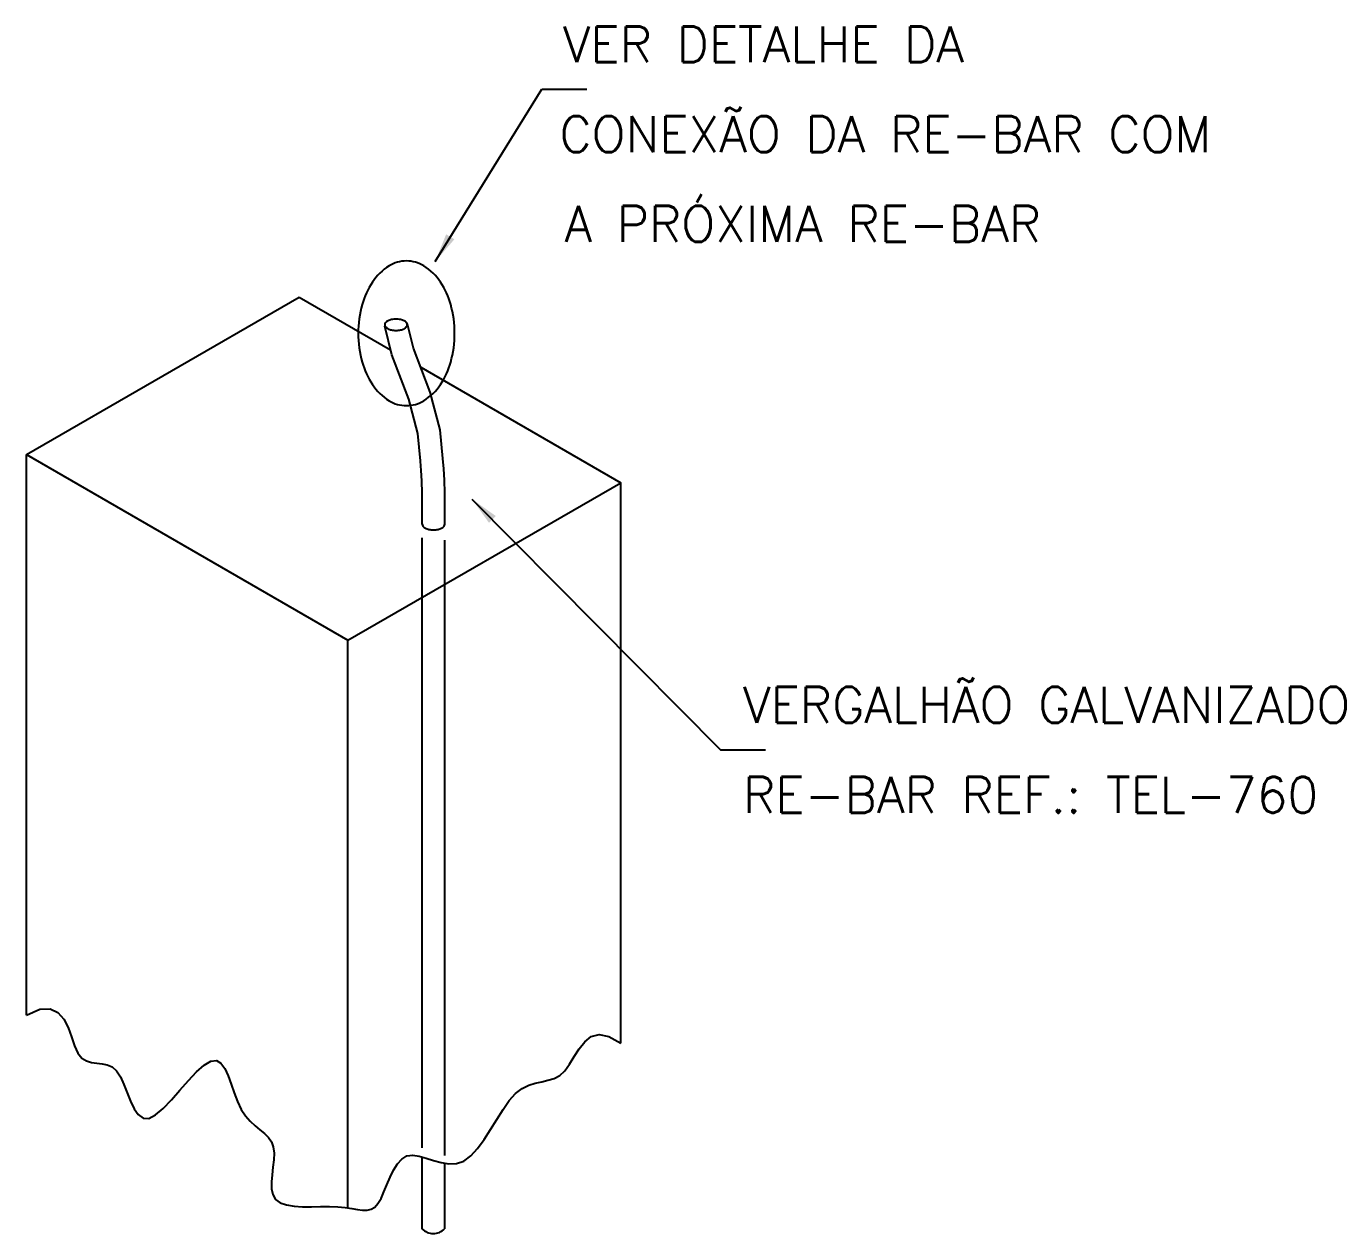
# Model space of a CAD drawing. Header units: millimetres. Extents: x -5802.3 to -5786.5, y -4437.4 to -4416.9.
# Drawn here: x -5798.12 to -5790.77, y -4423.67 to -4416.95 of the extents above; entities that cross this region are included whole.
import ezdxf

# ---------------------------------------------------------------- set-up
doc = ezdxf.new("R2010")
doc.units = ezdxf.units.MM
doc.header["$LTSCALE"] = 10
doc.linetypes.add('DASHEDX2', pattern=[1.5, 1, -0.5])
doc.layers.add('Termotécnica', color=7, linetype='Continuous')
doc.styles.add('r80', font='romans.shx')

msp = doc.modelspace()

# ---------------------------------------------------------------- linework, layer by layer
at = {"layer": 'Termotécnica', "color": 2}
for p, q in [((-5795.8413, -4418.2556), (-5795.2463, -4417.2957)), ((-5795.2463, -4417.2957), (-5795.2463, -4417.2957)), ((-5795.2463, -4417.2957), (-5794.9963, -4417.2957)), ((-5798.1206, -4419.3319), (-5796.6001, -4418.4541)), ((-5796.6001, -4418.4541), (-5796.0899, -4418.7487)), ((-5795.9226, -4418.8452), (-5794.8073, -4419.4892)), ((-5798.1206, -4419.3319), (-5796.3278, -4420.367)), ((-5798.1206, -4422.4558), (-5798.1206, -4419.3319)), ((-5796.3278, -4420.367), (-5794.8073, -4419.4892)), ((-5794.8073, -4422.613), (-5794.8073, -4419.4892)), ((-5795.6365, -4419.5804), (-5794.2512, -4420.9777)), ((-5796.3278, -4423.5309), (-5796.3278, -4420.367)), ((-5794.2512, -4420.9777), (-5794.0012, -4420.9777))]:
    msp.add_line(p, q, dxfattribs=at)
at = {"layer": 'Termotécnica', "color": 1, "linetype": 'DASHEDX2'}
for p, q in [((-5795.9154, -4419.796), (-5795.9154, -4423.196)), ((-5795.7896, -4419.8086), (-5795.7896, -4423.2385))]:
    msp.add_line(p, q, dxfattribs=at)
at = {"layer": 'Termotécnica', "color": 3}
for p, q in [((-5795.9154, -4423.2471), (-5795.9154, -4423.647)), ((-5795.7896, -4423.2818), (-5795.7896, -4423.647))]:
    msp.add_line(p, q, dxfattribs=at)
at = {"layer": 'Termotécnica', "color": 1}
msp.add_lwpolyline([(-5796.0019, -4418.2532, 0.139889), (-5796.0985, -4418.2808, 0.107118), (-5796.192, -4418.3713, 0.079812), (-5796.2489, -4418.496, 0.067459), (-5796.2707, -4418.6564, 0.067459), (-5796.2489, -4418.8168, 0.079812), (-5796.192, -4418.9414, 0.107118), (-5796.0985, -4419.0319, 0.139889), (-5796.0019, -4419.0595, 0.139889), (-5795.9054, -4419.0319, 0.107118), (-5795.8119, -4418.9414, 0.079812), (-5795.7549, -4418.8168, 0.067459), (-5795.7332, -4418.6564, 0.067459), (-5795.7549, -4418.496, 0.079812), (-5795.8119, -4418.3713, 0.107118), (-5795.9054, -4418.2808, 0.139889)], format="xyb", close=True, dxfattribs=at)
at = {"layer": 'Termotécnica', "color": 2}
msp.add_lwpolyline([(-5795.9971, -4418.6085, 0.174532), (-5796.0009, -4418.5979, 0.104234), (-5796.0155, -4418.5863, 0.065017), (-5796.0345, -4418.5797, 0.051167), (-5796.0599, -4418.5771, 0.051167), (-5796.0853, -4418.5797, 0.065017), (-5796.1043, -4418.5863, 0.104234), (-5796.1189, -4418.5979, 0.174532), (-5796.1227, -4418.6085, 0.174532), (-5796.1189, -4418.6192, 0.104234), (-5796.1043, -4418.6308, 0.065017), (-5796.0853, -4418.6374, 0.051167), (-5796.0599, -4418.64, 0.051167), (-5796.0345, -4418.6374, 0.065017), (-5796.0155, -4418.6308, 0.104234), (-5796.0009, -4418.6192, 0.174532)], format="xyb", close=True, dxfattribs=at)
at = {"layer": 'Termotécnica', "color": 3}
for points in [[(-5795.9242, -4419.367), (-5795.9388, -4419.2157), (-5795.9895, -4419.0236), (-5796.083, -4418.7763), (-5796.1232, -4418.6157)], [(-5795.7992, -4419.3549), (-5795.8148, -4419.1935), (-5795.8697, -4418.9853), (-5795.9629, -4418.7387), (-5795.9963, -4418.6054)], [(-5795.9141, -4419.7198), (-5795.9135, -4419.6277), (-5795.9141, -4419.5481), (-5795.9159, -4419.4794), (-5795.9192, -4419.4203), (-5795.924, -4419.3696), (-5795.9243, -4419.3671)], [(-5795.7885, -4419.7206), (-5795.7879, -4419.6276), (-5795.7885, -4419.5459), (-5795.7904, -4419.4742), (-5795.7939, -4419.411), (-5795.7992, -4419.3549)]]:
    msp.add_lwpolyline(points, dxfattribs=at)
at = {"layer": 'Termotécnica', "color": 2}
msp.add_lwpolyline([(-5795.9141, -4419.7206, 0.174532), (-5795.9102, -4419.7313, 0.104234), (-5795.8957, -4419.7428, 0.065017), (-5795.8767, -4419.7494, 0.051167), (-5795.8513, -4419.7521, 0.051167), (-5795.8259, -4419.7494, 0.065017), (-5795.8069, -4419.7428, 0.104234), (-5795.7923, -4419.7313, 0.174532), (-5795.7885, -4419.7206, 0.174532)], format="xyb", dxfattribs=at)
msp.add_lwpolyline([(-5798.1206, -4422.4558), (-5798.0455, -4422.4239), (-5797.9879, -4422.4213), (-5797.9445, -4422.4417), (-5797.9124, -4422.4788), (-5797.8883, -4422.5263), (-5797.8692, -4422.5779), (-5797.852, -4422.6273), (-5797.8335, -4422.6681), (-5797.8114, -4422.6956), (-5797.7858, -4422.7119), (-5797.7579, -4422.7202), (-5797.7286, -4422.7243), (-5797.699, -4422.7274), (-5797.6699, -4422.7333), (-5797.6424, -4422.7453), (-5797.6175, -4422.767), (-5797.5958, -4422.8006), (-5797.5765, -4422.8429), (-5797.5582, -4422.8895), (-5797.5396, -4422.936), (-5797.5197, -4422.9779), (-5797.497, -4423.0108), (-5797.4704, -4423.0302), (-5797.4385, -4423.0317), (-5797.4006, -4423.0125), (-5797.3579, -4422.9764), (-5797.312, -4422.9289), (-5797.2646, -4422.8755), (-5797.2173, -4422.8217), (-5797.1717, -4422.7728), (-5797.1295, -4422.7345), (-5797.0924, -4422.7122), (-5797.0616, -4422.7098), (-5797.0361, -4422.7251), (-5797.0147, -4422.7545), (-5796.9961, -4422.7941), (-5796.9789, -4422.8404), (-5796.9619, -4422.8895), (-5796.9437, -4422.9379), (-5796.923, -4422.9816), (-5796.8989, -4423.018), (-5796.8725, -4423.0479), (-5796.8452, -4423.0731), (-5796.8183, -4423.0955), (-5796.7933, -4423.1167), (-5796.7716, -4423.1385), (-5796.7547, -4423.1628), (-5796.744, -4423.1914), (-5796.7402, -4423.2254), (-5796.7418, -4423.2637), (-5796.7462, -4423.3045), (-5796.7513, -4423.3459), (-5796.7547, -4423.3863), (-5796.754, -4423.4239), (-5796.7469, -4423.4568), (-5796.7311, -4423.4833), (-5796.705, -4423.5022), (-5796.6698, -4423.5144), (-5796.6277, -4423.5211), (-5796.5807, -4423.524), (-5796.5309, -4423.5244), (-5796.4802, -4423.5236), (-5796.4307, -4423.5232), (-5796.3846, -4423.5246), (-5796.3433, -4423.5286), (-5796.3068, -4423.5341), (-5796.2747, -4423.5395), (-5796.2463, -4423.5431), (-5796.2212, -4423.5433), (-5796.1989, -4423.5385), (-5796.1789, -4423.527), (-5796.1607, -4423.5072), (-5796.1436, -4423.4782), (-5796.1271, -4423.4421), (-5796.1104, -4423.4019), (-5796.0929, -4423.3605), (-5796.0737, -4423.3209), (-5796.0522, -4423.2859), (-5796.0276, -4423.2584), (-5795.9993, -4423.2415), (-5795.9668, -4423.2369), (-5795.9306, -4423.2419), (-5795.8915, -4423.2531), (-5795.8504, -4423.2665), (-5795.8081, -4423.2787), (-5795.7654, -4423.2857), (-5795.723, -4423.2841), (-5795.6819, -4423.2701), (-5795.6426, -4423.2412), (-5795.6049, -4423.1998), (-5795.5685, -4423.1496), (-5795.533, -4423.0943), (-5795.4981, -4423.0373), (-5795.4634, -4422.9824), (-5795.4285, -4422.9332), (-5795.3931, -4422.8934), (-5795.3569, -4422.8654), (-5795.3203, -4422.8472), (-5795.2838, -4422.8356), (-5795.2478, -4422.8275), (-5795.2128, -4422.8198), (-5795.1793, -4422.8092), (-5795.1477, -4422.7927), (-5795.1186, -4422.767), (-5795.092, -4422.7305), (-5795.0661, -4422.6875), (-5795.0388, -4422.6436), (-5795.0081, -4422.6047), (-5794.9717, -4422.5765), (-5794.9275, -4422.5646), (-5794.8735, -4422.5749), (-5794.8073, -4422.613)], dxfattribs=at)
at = {"layer": 'Termotécnica', "color": 3}
msp.add_arc((-5795.8525, -4423.5877), 0.0865, 223.31141, 316.68859, dxfattribs=at)
at = {"layer": 'Termotécnica', "color": 2}
for points in [[(-5795.7804, -4418.1046), (-5795.7347, -4418.1325), (-5795.8413, -4418.2556)], [(-5795.5038, -4419.6748), (-5795.5416, -4419.7128), (-5795.6365, -4419.5804)]]:
    msp.add_solid(points, dxfattribs=at)

# ---------------------------------------------------------------- texts
at = {"layer": 'Termotécnica', "color": 2, "style": 'r80'}
for s, p in [('VER DETALHE DA', (-5795.1301, -4417.1458)), ('CONEXÃO DA RE-BAR COM', (-5795.1491, -4417.6465)), ('A PRÓXIMA RE-BAR', (-5795.1207, -4418.1468)), ('VERGALHÃO GALVANIZADO', (-5794.1263, -4420.8275)), ('RE-BAR REF.: TEL-760', (-5794.1248, -4421.3292))]:
    msp.add_text(s, height=0.2, dxfattribs=at).set_placement(p)

doc.saveas('drawing.dxf')
